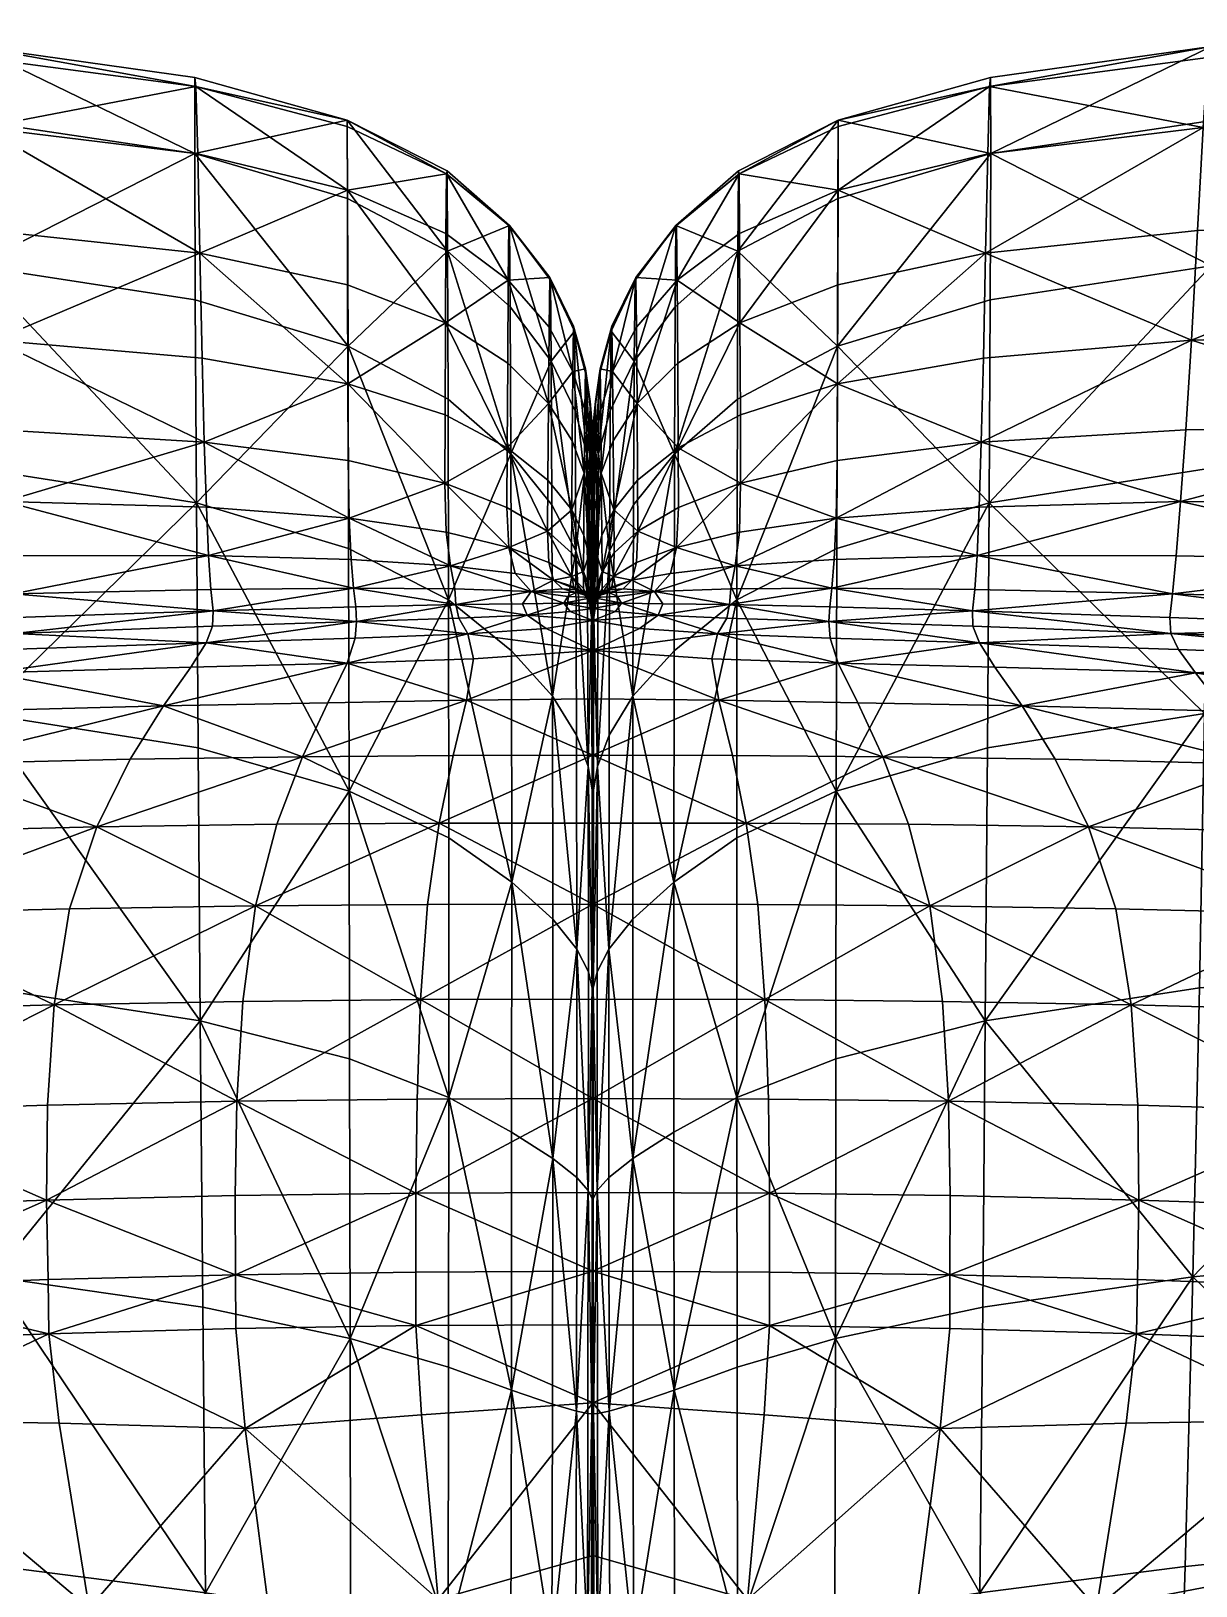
# Model space of a CAD drawing. Header units: millimetres. Extents: x -7995 to 5903, y -544 to 668.
# Drawn here: x -3534.1 to -3359.5, y 418.9 to 652 of the extents above; entities that cross this region are included whole.
import ezdxf

# ---------------------------------------------------------------- set-up
doc = ezdxf.new("R2010")
doc.units = ezdxf.units.MM
doc.layers.get('0').update_dxf_attribs({"true_color": 0x57e1c6})

msp = doc.modelspace()

# ---------------------------------------------------------------- meshes
at = {"color": 121, "true_color": 0xa6e5e5}
mesh = msp.add_polyface(dxfattribs=at)
corners = [(-3542.6, 649.73, 795.96), (-3542.75, 638.6, 841.3), (-3588.54, 641.01, 844.39), (-3542.6, 616.81, 882.12), (-3541.6, 549.7, 942.48), (-3586.31, 552.72, 946.98), (-3587.51, 589.18, 920.65), (-3542.21, 586.47, 916.49), (-3588.28, 619.34, 885.8), (-3542.11, 648.07, 748), (-3509.37, 643.73, 745.63), (-3541.39, 637.55, 701.32), (-3508.79, 618.73, 659.32), (-3540.54, 622.12, 659.78), (-3539.64, 605.7, 627.27), (-3536.8, 567.64, 596.82), (-3576.67, 566.41, 595.57), (-3576.04, 562.65, 598.3), (-3536.39, 564.13, 599.42), (-3537.35, 573.37, 595.36), (-3577.66, 572.62, 594.16), (-3538.02, 581.51, 597.99), (-3578.95, 581.36, 597), (-3582.19, 606.81, 627.1), (-3580.48, 592.73, 607.01), (-3538.79, 592.22, 607.65), (-3509.53, 645.07, 792.52), (-3509.56, 633.69, 836.77), (-3509.47, 611.71, 876.55), (-3509.29, 581.28, 910.02), (-3588.2, 652.02, 798.39), (-3587.21, 650.2, 749.75), (-3585.74, 639.45, 702.38), (-3584.01, 623.68, 660.19), (-3506.81, 565.12, 601.01), (-3536.55, 561.73, 598.72), (-3507.49, 573.38, 597.14), (-3508.12, 590.41, 608.65)]
mesh.append_faces([[corners[k] for k in face] for face in [(0, 1, 2), (2, 1, 3), (4, 5, 6), (6, 7, 4), (3, 7, 6), (6, 8, 3), (0, 9, 10), (10, 9, 11), (12, 13, 14), (11, 13, 12), (15, 16, 17), (17, 18, 15), (15, 19, 20), (20, 16, 15), (21, 22, 20), (20, 19, 21), (14, 23, 24), (24, 25, 14), (21, 25, 24), (24, 22, 21), (0, 26, 27), (27, 1, 0), (3, 1, 27), (27, 28, 3), (4, 7, 29), (29, 7, 3), (0, 30, 31), (31, 9, 0), (11, 9, 31), (31, 32, 11), (14, 13, 33), (33, 23, 14), (11, 32, 33), (33, 13, 11), (15, 18, 34), (34, 18, 35), (36, 19, 15), (21, 19, 36), (14, 25, 37), (37, 25, 21)]], dxfattribs={"vtx2": -1, "color": 121})
mesh = msp.add_polyface(dxfattribs=at)
corners = [(-3358.17, 549.7, 942.48), (-3357.56, 586.47, 916.49), (-3312.26, 589.18, 920.65), (-3313.46, 552.72, 946.98), (-3357.17, 616.81, 882.12), (-3311.24, 641.01, 844.39), (-3357.03, 638.6, 841.3), (-3357.18, 649.73, 795.96), (-3360.14, 605.7, 627.27), (-3359.24, 622.12, 659.78), (-3390.99, 618.73, 659.32), (-3358.38, 637.55, 701.32), (-3390.24, 645.07, 792.52), (-3390.41, 643.73, 745.63), (-3357.66, 648.07, 748), (-3362.97, 567.64, 596.82), (-3363.38, 564.13, 599.42), (-3323.73, 562.65, 598.3), (-3323.11, 566.41, 595.57), (-3360.98, 592.22, 607.65), (-3319.29, 592.73, 607.01), (-3317.59, 606.81, 627.1), (-3361.75, 581.51, 597.99), (-3320.82, 581.36, 597), (-3322.12, 572.62, 594.16), (-3362.42, 573.37, 595.36), (-3390.21, 633.69, 836.77), (-3390.3, 611.71, 876.55), (-3390.48, 581.28, 910.02), (-3312.56, 650.2, 749.75), (-3311.57, 652.02, 798.39), (-3314.03, 639.45, 702.38), (-3315.77, 623.68, 660.19), (-3392.97, 565.12, 601.01), (-3363.22, 561.73, 598.72), (-3392.28, 573.38, 597.14), (-3391.65, 590.41, 608.65)]
mesh.append_faces([[corners[k] for k in face] for face in [(0, 1, 2), (2, 3, 0), (2, 1, 4), (5, 6, 7), (4, 6, 5), (8, 9, 10), (10, 9, 11), (7, 12, 13), (13, 14, 7), (11, 14, 13), (15, 16, 17), (17, 18, 15), (8, 19, 20), (20, 21, 8), (22, 23, 20), (20, 19, 22), (15, 18, 24), (24, 25, 15), (22, 25, 24), (24, 23, 22), (7, 6, 26), (26, 12, 7), (4, 27, 26), (26, 6, 4), (28, 1, 0), (4, 1, 28), (7, 14, 29), (29, 30, 7), (11, 31, 29), (29, 14, 11), (8, 21, 32), (32, 9, 8), (11, 9, 32), (32, 31, 11), (33, 16, 15), (34, 16, 33), (15, 25, 35), (35, 25, 22), (36, 19, 8), (22, 19, 36)]], dxfattribs={"vtx2": -1, "color": 121})
mesh = msp.add_polyface(dxfattribs=at)
corners = [(-3462.7, 589.55, 633.33), (-3462.63, 602.23, 661.51), (-3471.95, 608.3, 659.79), (-3472.01, 594.49, 630.26), (-3462.55, 614.66, 697.92), (-3471.89, 621.68, 697.84), (-3486.67, 628.17, 698.65), (-3486.63, 613.96, 659.19), (-3486.58, 599.12, 628.47), (-3462.35, 622.87, 780.49), (-3471.73, 631.05, 784.37), (-3471.81, 630.6, 740.63), (-3486.68, 638.65, 788.52), (-3486.69, 637.73, 743.04), (-3509.37, 643.73, 745.63), (-3509.53, 645.07, 792.52), (-3542.6, 649.73, 795.96), (-3541.39, 637.55, 701.32), (-3509.11, 633.63, 699.94), (-3539.64, 605.7, 627.27), (-3508.45, 603, 627.6), (-3508.79, 618.73, 659.32), (-3486.64, 626.94, 831.27), (-3509.56, 633.69, 836.77), (-3486.56, 604.79, 869.6), (-3509.47, 611.71, 876.55), (-3471.64, 619.04, 825.26), (-3462.15, 588.65, 853.66), (-3471.56, 596.85, 861.8), (-3542.6, 616.81, 882.12), (-3509.29, 581.28, 910.02), (-3508.12, 590.41, 608.65)]
mesh.append_faces([[corners[k] for k in face] for face in [(0, 1, 2), (2, 3, 0), (4, 5, 2), (2, 1, 4), (6, 7, 2), (2, 5, 6), (8, 3, 2), (2, 7, 8), (9, 10, 11), (12, 13, 11), (11, 10, 12), (6, 5, 11), (11, 13, 6), (11, 5, 4), (14, 15, 16), (17, 18, 14), (6, 13, 14), (14, 18, 6), (12, 15, 14), (14, 13, 12), (19, 20, 21), (8, 7, 21), (21, 20, 8), (6, 18, 21), (21, 7, 6), (21, 18, 17), (12, 22, 23), (23, 15, 12), (24, 25, 23), (23, 22, 24), (26, 10, 9), (27, 28, 26), (24, 22, 26), (26, 28, 24), (12, 10, 26), (26, 22, 12), (29, 25, 30), (30, 25, 24), (31, 20, 19), (8, 20, 31)]], dxfattribs={"vtx2": -1, "color": 121})
mesh = msp.add_polyface(dxfattribs=at)
corners = [(-3437.08, 589.55, 633.33), (-3427.76, 594.49, 630.26), (-3427.82, 608.3, 659.79), (-3437.14, 602.23, 661.51), (-3413.19, 599.12, 628.47), (-3413.14, 613.96, 659.19), (-3413.1, 628.17, 698.65), (-3427.89, 621.68, 697.84), (-3437.23, 614.66, 697.92), (-3390.99, 618.73, 659.32), (-3391.33, 603, 627.6), (-3360.14, 605.7, 627.27), (-3358.38, 637.55, 701.32), (-3390.67, 633.63, 699.94), (-3413.09, 638.65, 788.52), (-3413.08, 637.73, 743.04), (-3390.41, 643.73, 745.63), (-3390.24, 645.07, 792.52), (-3427.96, 630.6, 740.63), (-3428.04, 631.05, 784.37), (-3437.42, 622.87, 780.49), (-3413.21, 604.79, 869.6), (-3413.14, 626.94, 831.27), (-3390.21, 633.69, 836.77), (-3390.3, 611.71, 876.55), (-3390.48, 581.28, 910.02), (-3357.17, 616.81, 882.12), (-3428.13, 619.04, 825.26), (-3428.21, 596.85, 861.8), (-3437.62, 588.65, 853.66), (-3391.65, 590.41, 608.65), (-3427.72, 584.24, 613.05)]
mesh.append_faces([[corners[k] for k in face] for face in [(0, 1, 2), (2, 3, 0), (4, 5, 2), (2, 1, 4), (6, 7, 2), (2, 5, 6), (8, 3, 2), (2, 7, 8), (9, 10, 11), (12, 13, 9), (6, 5, 9), (9, 13, 6), (4, 10, 9), (9, 5, 4), (14, 15, 16), (16, 17, 14), (6, 13, 16), (16, 15, 6), (16, 13, 12), (18, 19, 20), (8, 7, 18), (6, 15, 18), (18, 7, 6), (14, 19, 18), (18, 15, 14), (21, 22, 23), (23, 24, 21), (14, 17, 23), (23, 22, 14), (21, 24, 25), (25, 24, 26), (20, 19, 27), (14, 22, 27), (27, 19, 14), (21, 28, 27), (27, 22, 21), (27, 28, 29), (11, 10, 30), (30, 10, 4), (4, 1, 31)]], dxfattribs={"vtx2": -1, "color": 121})
mesh = msp.add_polyface(dxfattribs=at)
corners = [(-3471.81, 630.6, 740.63), (-3462.45, 622.87, 738.82), (-3462.35, 622.87, 780.49), (-3462.55, 614.66, 697.92), (-3462.25, 610.68, 819.21), (-3471.64, 619.04, 825.26), (-3462.15, 588.65, 853.66), (-3450.21, 595.3, 771.58), (-3450.29, 596.47, 738.65), (-3450, 593.52, 738.91), (-3449.95, 592.24, 770.79), (-3450.37, 590.85, 705.78), (-3449.89, 591.22, 770.52), (-3449.89, 592.53, 739), (-3456.22, 614.7, 777.32), (-3456.11, 602.55, 813.57), (-3452.64, 607.04, 774.81), (-3452.52, 595.07, 808.55), (-3450.76, 588.67, 804.37), (-3450.87, 600.4, 772.91), (-3456.34, 615.09, 738.01), (-3456.44, 607.62, 699.27), (-3452.85, 601.01, 701.39), (-3452.75, 607.76, 737.91), (-3456.53, 596.2, 664.74), (-3462.63, 602.23, 661.51), (-3462.7, 589.55, 633.33), (-3452.95, 590.58, 668.77), (-3451.16, 585.73, 672.86), (-3451.07, 595.27, 703.73), (-3450.97, 601.38, 738.22)]
mesh.append_faces([[corners[k] for k in face] for face in [(0, 1, 2), (3, 1, 0), (2, 4, 5), (5, 4, 6), (7, 8, 9), (9, 10, 7), (9, 8, 11), (12, 10, 9), (9, 13, 12), (2, 14, 15), (15, 4, 2), (16, 17, 15), (15, 14, 16), (6, 4, 15), (18, 19, 7), (16, 19, 18), (18, 17, 16), (2, 1, 20), (20, 14, 2), (3, 21, 20), (20, 1, 3), (22, 23, 20), (20, 21, 22), (16, 14, 20), (20, 23, 16), (24, 25, 26), (22, 21, 24), (24, 27, 22), (3, 25, 24), (24, 21, 3), (22, 27, 28), (28, 29, 22), (7, 19, 30), (30, 8, 7), (16, 23, 30), (30, 19, 16), (22, 29, 30), (30, 23, 22), (11, 8, 30), (30, 29, 11)]], dxfattribs={"vtx2": -1, "color": 121})
mesh = msp.add_polyface(dxfattribs=at)
corners = [(-3437.42, 622.87, 780.49), (-3437.32, 622.87, 738.82), (-3427.96, 630.6, 740.63), (-3437.23, 614.66, 697.92), (-3428.13, 619.04, 825.26), (-3437.53, 610.68, 819.21), (-3437.62, 588.65, 853.66), (-3449.56, 595.3, 771.58), (-3449.82, 592.24, 770.79), (-3449.78, 593.52, 738.91), (-3449.48, 596.47, 738.65), (-3449.89, 591.22, 770.52), (-3449.89, 592.53, 739), (-3449.4, 590.85, 705.78), (-3437.08, 589.55, 633.33), (-3437.14, 602.23, 661.51), (-3443.24, 596.2, 664.74), (-3443.33, 607.62, 699.27), (-3446.92, 601.01, 701.39), (-3446.83, 590.58, 668.77), (-3443.55, 614.7, 777.32), (-3443.44, 615.09, 738.01), (-3447.14, 607.04, 774.81), (-3447.02, 607.76, 737.91), (-3448.8, 601.38, 738.22), (-3448.9, 600.4, 772.91), (-3448.7, 595.27, 703.73), (-3448.62, 585.73, 672.86), (-3443.66, 602.55, 813.57), (-3447.26, 595.07, 808.55), (-3449.01, 588.67, 804.37)]
mesh.append_faces([[corners[k] for k in face] for face in [(0, 1, 2), (2, 1, 3), (4, 5, 0), (6, 5, 4), (7, 8, 9), (9, 10, 7), (11, 12, 9), (9, 8, 11), (13, 10, 9), (14, 15, 16), (3, 17, 16), (16, 15, 3), (18, 19, 16), (16, 17, 18), (0, 20, 21), (21, 1, 0), (22, 23, 21), (21, 20, 22), (18, 17, 21), (21, 23, 18), (3, 1, 21), (21, 17, 3), (7, 10, 24), (24, 25, 7), (13, 26, 24), (24, 10, 13), (18, 23, 24), (24, 26, 18), (22, 25, 24), (24, 23, 22), (18, 26, 27), (27, 19, 18), (0, 5, 28), (28, 20, 0), (28, 5, 6), (22, 20, 28), (28, 29, 22), (7, 25, 30), (22, 29, 30), (30, 25, 22)]], dxfattribs={"vtx2": -1, "color": 121})
mesh = msp.add_polyface(dxfattribs=at)
corners = [(-3486.56, 604.79, 869.6), (-3471.56, 596.85, 861.8), (-3471.5, 566.77, 892.47), (-3486.48, 574.44, 901.82), (-3462.15, 588.65, 853.66), (-3509.29, 581.28, 910.02), (-3486.4, 538.08, 926.23), (-3459.12, 568, 609.09), (-3470.57, 568.41, 604.41), (-3470.39, 566.04, 605.43), (-3485.75, 568.53, 601.14), (-3485.42, 565.72, 603.03), (-3485.28, 563.5, 601.45), (-3469.97, 564.02, 603.36), (-3459.71, 564.47, 605.31), (-3506.81, 565.12, 601.01), (-3507.16, 568.31, 598.64), (-3536.8, 567.64, 596.82), (-3506.89, 562.79, 599.91), (-3507.49, 573.38, 597.14), (-3486.1, 572.81, 599.7), (-3486.39, 579.02, 601.75), (-3507.81, 580.64, 599.49), (-3538.02, 581.51, 597.99), (-3471.21, 571.83, 603.24), (-3462.46, 574.59, 609.75), (-3471.86, 576.91, 605.07), (-3462.7, 589.55, 633.33), (-3472.01, 594.49, 630.26), (-3472.05, 584.24, 613.05), (-3462.75, 580.6, 617.11), (-3486.58, 599.12, 628.47), (-3486.53, 587.63, 610.34), (-3508.12, 590.41, 608.65)]
mesh.append_faces([[corners[k] for k in face] for face in [(0, 1, 2), (2, 3, 0), (2, 1, 4), (0, 3, 5), (5, 3, 6), (7, 8, 9), (10, 11, 9), (9, 8, 10), (12, 13, 9), (9, 11, 12), (9, 13, 14), (15, 16, 17), (12, 11, 15), (15, 18, 12), (10, 16, 15), (15, 11, 10), (17, 16, 19), (10, 20, 19), (19, 16, 10), (21, 22, 19), (19, 20, 21), (19, 22, 23), (24, 8, 7), (25, 26, 24), (21, 20, 24), (24, 26, 21), (10, 8, 24), (24, 20, 10), (27, 28, 29), (29, 30, 27), (31, 32, 29), (29, 28, 31), (21, 26, 29), (29, 32, 21), (25, 30, 29), (29, 26, 25), (23, 22, 33), (21, 32, 33), (33, 22, 21), (33, 32, 31)]], dxfattribs={"vtx2": -1, "color": 121})
mesh = msp.add_polyface(dxfattribs=at)
corners = [(-3413.37, 538.08, 926.23), (-3413.29, 574.44, 901.82), (-3390.48, 581.28, 910.02), (-3413.21, 604.79, 869.6), (-3437.62, 588.65, 853.66), (-3428.21, 596.85, 861.8), (-3428.27, 566.77, 892.47), (-3362.97, 567.64, 596.82), (-3392.61, 568.31, 598.64), (-3392.97, 565.12, 601.01), (-3414.03, 568.53, 601.14), (-3414.35, 565.72, 603.03), (-3414.49, 563.5, 601.45), (-3392.89, 562.79, 599.91), (-3429.38, 566.04, 605.43), (-3429.2, 568.41, 604.41), (-3440.65, 568, 609.09), (-3440.06, 564.47, 605.31), (-3429.8, 564.02, 603.36), (-3392.28, 573.38, 597.14), (-3361.75, 581.51, 597.99), (-3391.97, 580.64, 599.49), (-3413.38, 579.02, 601.75), (-3413.67, 572.81, 599.7), (-3413.19, 599.12, 628.47), (-3413.25, 587.63, 610.34), (-3391.65, 590.41, 608.65), (-3437.08, 589.55, 633.33), (-3437.03, 580.6, 617.11), (-3427.72, 584.24, 613.05), (-3427.76, 594.49, 630.26), (-3437.31, 574.59, 609.75), (-3427.91, 576.91, 605.07), (-3428.56, 571.83, 603.24)]
mesh.append_faces([[corners[k] for k in face] for face in [(0, 1, 2), (2, 1, 3), (4, 5, 6), (3, 1, 6), (6, 5, 3), (7, 8, 9), (10, 11, 9), (9, 8, 10), (12, 13, 9), (9, 11, 12), (14, 15, 16), (17, 18, 14), (12, 11, 14), (14, 18, 12), (10, 15, 14), (14, 11, 10), (19, 8, 7), (20, 21, 19), (22, 23, 19), (19, 21, 22), (10, 8, 19), (19, 23, 10), (24, 25, 26), (22, 21, 26), (26, 25, 22), (26, 21, 20), (27, 28, 29), (29, 30, 27), (31, 32, 29), (29, 28, 31), (22, 25, 29), (29, 32, 22), (29, 25, 24), (16, 15, 33), (10, 23, 33), (33, 15, 10), (22, 32, 33), (33, 23, 22), (33, 32, 31)]], dxfattribs={"vtx2": -1, "color": 121})
mesh = msp.add_polyface(dxfattribs=at)
corners = [(-3450.37, 590.85, 705.78), (-3450.04, 588.2, 707.01), (-3450, 593.52, 738.91), (-3449.89, 587.31, 707.42), (-3449.89, 592.53, 739), (-3450.49, 573.5, 653.55), (-3450.1, 571.75, 656.26), (-3450.07, 579.77, 678.37), (-3450.44, 582.01, 676.3), (-3449.89, 571.16, 657.16), (-3449.89, 579.03, 679.06), (-3450.21, 595.3, 771.58), (-3449.95, 592.24, 770.79), (-3449.9, 580.87, 799.36), (-3450.13, 583.8, 801.24), (-3449.89, 591.22, 770.52), (-3449.89, 579.9, 798.73), (-3450.05, 564.09, 827.22), (-3452.41, 574.12, 838.34), (-3456, 580.98, 845.69), (-3456.11, 602.55, 813.57), (-3452.52, 595.07, 808.55), (-3462.15, 588.65, 853.66), (-3450.76, 588.67, 804.37), (-3450.66, 568.39, 832.03), (-3462.7, 589.55, 633.33), (-3456.61, 584.71, 638.06), (-3456.53, 596.2, 664.74), (-3453.02, 580.25, 643.58), (-3452.95, 590.58, 668.77), (-3451.16, 585.73, 672.86), (-3451.22, 576.42, 649.04), (-3451.07, 595.27, 703.73), (-3462.75, 580.6, 617.11), (-3456.66, 577.06, 622.86), (-3462.46, 574.59, 609.75), (-3456.46, 572.35, 616.14), (-3453.08, 573.8, 629.36), (-3451.28, 571.01, 635.67)]
mesh.append_faces([[corners[k] for k in face] for face in [(0, 1, 2), (3, 4, 2), (2, 1, 3), (5, 6, 7), (7, 8, 5), (9, 10, 7), (7, 6, 9), (3, 1, 7), (7, 10, 3), (0, 8, 7), (7, 1, 0), (11, 12, 13), (13, 14, 11), (15, 16, 13), (13, 12, 15), (17, 14, 13), (18, 19, 20), (20, 21, 18), (20, 19, 22), (11, 14, 23), (23, 14, 17), (18, 21, 23), (23, 24, 18), (25, 26, 27), (28, 29, 27), (27, 26, 28), (5, 8, 30), (30, 31, 5), (0, 32, 30), (30, 8, 0), (28, 31, 30), (30, 29, 28), (25, 33, 34), (34, 26, 25), (35, 36, 34), (34, 33, 35), (28, 26, 34), (34, 37, 28), (28, 37, 38), (38, 31, 28)]], dxfattribs={"vtx2": -1, "color": 121})
mesh = msp.add_polyface(dxfattribs=at)
corners = [(-3449.89, 587.31, 707.42), (-3449.74, 588.2, 707.01), (-3449.78, 593.52, 738.91), (-3449.89, 592.53, 739), (-3449.4, 590.85, 705.78), (-3449.28, 573.5, 653.55), (-3449.34, 582.01, 676.3), (-3449.7, 579.77, 678.37), (-3449.67, 571.75, 656.26), (-3449.89, 579.03, 679.06), (-3449.89, 571.16, 657.16), (-3449.56, 595.3, 771.58), (-3449.65, 583.8, 801.24), (-3449.87, 580.87, 799.36), (-3449.82, 592.24, 770.79), (-3449.73, 564.09, 827.22), (-3449.89, 591.22, 770.52), (-3449.89, 579.9, 798.73), (-3437.08, 589.55, 633.33), (-3443.17, 584.71, 638.06), (-3443.11, 577.06, 622.86), (-3437.03, 580.6, 617.11), (-3446.75, 580.25, 643.58), (-3446.69, 573.8, 629.36), (-3437.31, 574.59, 609.75), (-3443.31, 572.35, 616.14), (-3448.55, 576.42, 649.04), (-3448.5, 571.01, 635.67), (-3443.24, 596.2, 664.74), (-3446.83, 590.58, 668.77), (-3448.62, 585.73, 672.86), (-3448.7, 595.27, 703.73), (-3437.62, 588.65, 853.66), (-3443.77, 580.98, 845.69), (-3443.66, 602.55, 813.57), (-3447.37, 574.12, 838.34), (-3447.26, 595.07, 808.55), (-3449.01, 588.67, 804.37), (-3449.11, 568.39, 832.03)]
mesh.append_faces([[corners[k] for k in face] for face in [(0, 1, 2), (2, 3, 0), (2, 1, 4), (5, 6, 7), (7, 8, 5), (4, 1, 7), (7, 6, 4), (0, 9, 7), (7, 1, 0), (10, 8, 7), (7, 9, 10), (11, 12, 13), (13, 14, 11), (13, 12, 15), (16, 14, 13), (13, 17, 16), (18, 19, 20), (20, 21, 18), (22, 23, 20), (20, 19, 22), (24, 21, 20), (20, 25, 24), (22, 26, 27), (27, 23, 22), (28, 19, 18), (22, 19, 28), (28, 29, 22), (5, 26, 30), (30, 6, 5), (22, 29, 30), (30, 26, 22), (4, 6, 30), (30, 31, 4), (32, 33, 34), (35, 36, 34), (34, 33, 35), (37, 12, 11), (35, 38, 37), (37, 36, 35), (15, 12, 37)]], dxfattribs={"vtx2": -1, "color": 121})
mesh = msp.add_polyface(dxfattribs=at)
corners = [(-3462.15, 588.65, 853.66), (-3462.07, 559.12, 882.55), (-3471.5, 566.77, 892.47), (-3470.39, 566.04, 605.43), (-3460.42, 566.18, 607.62), (-3459.12, 568, 609.09), (-3459.71, 564.47, 605.31), (-3461.53, 570.71, 608.16), (-3471.21, 571.83, 603.24), (-3462.46, 574.59, 609.75), (-3456.87, 562.46, 598.96), (-3449.89, 563.67, 603.24), (-3453.27, 565.01, 606.95), (-3454.21, 566.25, 608.96), (-3453.61, 567.24, 611.67), (-3449.89, 565.45, 608.01), (-3449.89, 566.27, 609.43), (-3449.89, 567.12, 612.34), (-3456, 580.98, 845.69), (-3455.92, 552.31, 872.64), (-3452.41, 574.12, 838.34), (-3453.01, 570.28, 623.15), (-3453.08, 573.8, 629.36), (-3456.66, 577.06, 622.86), (-3456.46, 572.35, 616.14), (-3454.44, 568.43, 616.24), (-3455.77, 569.7, 614.87), (-3452.13, 568.28, 623.24), (-3452.73, 568.73, 621.99), (-3451.24, 567.7, 628.15), (-3451.29, 568.45, 629.72), (-3451.02, 567.82, 628.97), (-3451.28, 571.01, 635.67), (-3452.36, 567.84, 617.44), (-3451.11, 568.05, 624.27)]
mesh.append_faces([[corners[k] for k in face] for face in [(0, 1, 2), (3, 4, 5), (6, 4, 3), (5, 7, 8), (8, 7, 9), (6, 10, 11), (11, 12, 6), (5, 4, 13), (13, 14, 5), (6, 12, 13), (13, 4, 6), (15, 16, 13), (13, 12, 15), (17, 14, 13), (13, 16, 17), (0, 18, 19), (19, 1, 0), (19, 18, 20), (21, 22, 23), (23, 24, 21), (5, 25, 26), (26, 7, 5), (27, 28, 26), (26, 25, 27), (21, 24, 26), (26, 28, 21), (9, 7, 26), (26, 24, 9), (21, 28, 29), (29, 30, 21), (27, 31, 29), (29, 28, 27), (21, 30, 32), (32, 22, 21), (5, 14, 33), (33, 25, 5), (33, 14, 17), (27, 25, 33), (33, 34, 27)]], dxfattribs={"vtx2": -1, "color": 121})
mesh = msp.add_polyface(dxfattribs=at)
corners = [(-3449.89, 565.45, 608.01), (-3453.27, 565.01, 606.95), (-3449.89, 563.67, 603.24), (-3450.49, 573.5, 653.55), (-3450.53, 568.88, 640.85), (-3450.12, 567.61, 643.95), (-3450.1, 571.75, 656.26), (-3450.57, 567.04, 635.04), (-3450.15, 566.22, 638.29), (-3449.89, 565.96, 639.39), (-3449.89, 567.18, 644.99), (-3449.89, 571.16, 657.16), (-3450.65, 567.34, 632.32), (-3450.32, 567.34, 634.38), (-3450.2, 566.46, 636.09), (-3450.62, 566.86, 632.98), (-3449.89, 567.37, 635.39), (-3449.89, 566.37, 637.21), (-3449.9, 580.87, 799.36), (-3449.89, 579.9, 798.73), (-3449.89, 560.64, 823.37), (-3449.86, 561.5, 824.33), (-3450.05, 564.09, 827.22), (-3449.87, 580.87, 799.36), (-3449.91, 561.5, 824.33), (-3450.66, 568.39, 832.03), (-3450.76, 588.67, 804.37), (-3451.24, 567.7, 628.15), (-3451.02, 567.82, 628.97), (-3451.29, 568.45, 629.72), (-3451.22, 576.42, 649.04), (-3451.28, 571.01, 635.67), (-3449.89, 567.12, 612.34), (-3449.89, 567.72, 617.99), (-3452.36, 567.84, 617.44), (-3449.89, 567.99, 624.72), (-3451.11, 568.05, 624.27), (-3450.52, 567.88, 630.18), (-3452.13, 568.28, 623.24), (-3449.89, 567.89, 630.88)]
mesh.append_faces([[corners[k] for k in face] for face in [(0, 1, 2), (3, 4, 5), (5, 6, 3), (7, 8, 5), (5, 4, 7), (9, 10, 5), (5, 8, 9), (11, 6, 5), (5, 10, 11), (12, 13, 14), (14, 15, 12), (16, 17, 14), (14, 13, 16), (9, 8, 14), (14, 17, 9), (7, 15, 14), (14, 8, 7), (18, 19, 20), (18, 21, 22), (23, 24, 20), (22, 25, 26), (12, 15, 27), (27, 28, 12), (7, 29, 27), (27, 15, 7), (3, 30, 31), (31, 4, 3), (7, 4, 31), (31, 29, 7), (32, 33, 34), (35, 36, 34), (34, 33, 35), (12, 28, 37), (37, 13, 12), (38, 36, 37), (37, 28, 38), (35, 39, 37), (37, 36, 35), (16, 13, 37), (37, 39, 16)]], dxfattribs={"vtx2": -1, "color": 121})
mesh = msp.add_polyface(dxfattribs=at)
corners = [(-3449.89, 563.67, 603.24), (-3446.5, 565.01, 606.95), (-3449.89, 565.45, 608.01), (-3449.28, 573.5, 653.55), (-3449.67, 571.75, 656.26), (-3449.65, 567.61, 643.95), (-3449.24, 568.88, 640.85), (-3449.89, 571.16, 657.16), (-3449.89, 567.18, 644.99), (-3449.89, 565.96, 639.39), (-3449.62, 566.22, 638.29), (-3449.2, 567.04, 635.04), (-3449.12, 567.34, 632.32), (-3449.15, 566.86, 632.98), (-3449.57, 566.46, 636.09), (-3449.46, 567.34, 634.38), (-3449.89, 566.37, 637.21), (-3449.89, 567.37, 635.39), (-3449.89, 560.64, 823.37), (-3449.86, 561.5, 824.33), (-3449.9, 580.87, 799.36), (-3449.73, 564.09, 827.22), (-3449.91, 561.5, 824.33), (-3449.87, 580.87, 799.36), (-3449.89, 579.9, 798.73), (-3448.5, 571.01, 635.67), (-3448.55, 576.42, 649.04), (-3448.49, 568.45, 629.72), (-3448.75, 567.82, 628.97), (-3448.53, 567.7, 628.15), (-3449.01, 588.67, 804.37), (-3449.11, 568.39, 832.03), (-3449.89, 567.99, 624.72), (-3449.89, 567.72, 617.99), (-3447.42, 567.84, 617.44), (-3448.66, 568.05, 624.27), (-3449.89, 567.12, 612.34), (-3449.25, 567.88, 630.18), (-3449.89, 567.89, 630.88), (-3447.65, 568.28, 623.24)]
mesh.append_faces([[corners[k] for k in face] for face in [(0, 1, 2), (3, 4, 5), (5, 6, 3), (7, 8, 5), (5, 4, 7), (9, 10, 5), (5, 8, 9), (11, 6, 5), (5, 10, 11), (12, 13, 14), (14, 15, 12), (11, 10, 14), (14, 13, 11), (9, 16, 14), (14, 10, 9), (17, 15, 14), (14, 16, 17), (18, 19, 20), (21, 22, 23), (18, 24, 23), (3, 6, 25), (25, 26, 3), (11, 27, 25), (25, 6, 11), (12, 28, 29), (29, 13, 12), (11, 13, 29), (29, 27, 11), (30, 31, 21), (32, 33, 34), (34, 35, 32), (34, 33, 36), (12, 15, 37), (37, 28, 12), (17, 38, 37), (37, 15, 17), (32, 35, 37), (37, 38, 32), (39, 28, 37)]], dxfattribs={"vtx2": -1, "color": 121})
mesh = msp.add_polyface(dxfattribs=at)
corners = [(-3428.27, 566.77, 892.47), (-3437.7, 559.12, 882.55), (-3437.62, 588.65, 853.66), (-3440.65, 568, 609.09), (-3439.36, 566.18, 607.62), (-3429.38, 566.04, 605.43), (-3440.06, 564.47, 605.31), (-3428.56, 571.83, 603.24), (-3438.24, 570.71, 608.16), (-3437.31, 574.59, 609.75), (-3446.5, 565.01, 606.95), (-3449.89, 563.67, 603.24), (-3442.9, 562.46, 598.96), (-3446.17, 567.24, 611.67), (-3445.56, 566.25, 608.96), (-3449.89, 567.12, 612.34), (-3449.89, 566.27, 609.43), (-3449.89, 565.45, 608.01), (-3444.01, 569.7, 614.87), (-3445.33, 568.43, 616.24), (-3443.31, 572.35, 616.14), (-3446.76, 570.28, 623.15), (-3447.04, 568.73, 621.99), (-3447.65, 568.28, 623.24), (-3443.11, 577.06, 622.86), (-3446.69, 573.8, 629.36), (-3448.5, 571.01, 635.67), (-3448.49, 568.45, 629.72), (-3448.53, 567.7, 628.15), (-3448.75, 567.82, 628.97), (-3447.37, 574.12, 838.34), (-3443.77, 580.98, 845.69), (-3443.86, 552.31, 872.64), (-3447.42, 567.84, 617.44), (-3448.66, 568.05, 624.27), (-3449.25, 567.88, 630.18)]
mesh.append_faces([[corners[k] for k in face] for face in [(0, 1, 2), (3, 4, 5), (5, 4, 6), (7, 8, 3), (9, 8, 7), (6, 10, 11), (11, 12, 6), (3, 13, 14), (14, 4, 3), (15, 16, 14), (14, 13, 15), (17, 10, 14), (14, 16, 17), (6, 4, 14), (14, 10, 6), (3, 8, 18), (18, 19, 3), (9, 20, 18), (18, 8, 9), (21, 22, 18), (18, 20, 21), (23, 19, 18), (18, 22, 23), (21, 20, 24), (24, 25, 21), (21, 25, 26), (26, 27, 21), (23, 22, 28), (28, 29, 23), (21, 27, 28), (28, 22, 21), (30, 31, 32), (2, 1, 32), (32, 31, 2), (3, 19, 33), (33, 13, 3), (23, 34, 33), (33, 19, 23), (15, 13, 33), (35, 34, 23)]], dxfattribs={"vtx2": -1, "color": 121})
mesh = msp.add_polyface(dxfattribs=at)
corners = [(-3541.6, 549.7, 942.48), (-3540.82, 508.6, 958.17), (-3584.75, 512.11, 962.82), (-3586.31, 552.72, 946.98), (-3559.28, 519.67, 346.71), (-3561.4, 505.19, 269.53), (-3530.62, 506.04, 269.88), (-3528.31, 520.45, 347.08), (-3562.07, 490.05, 193.16), (-3500.44, 520.89, 347.29), (-3555.15, 531.98, 418.01), (-3591.36, 530.78, 417.47), (-3594.4, 518.47, 346.14), (-3549.96, 542.13, 480.71), (-3587.24, 540.87, 480.23), (-3540.27, 555.82, 569.53), (-3579.21, 554.39, 569.05), (-3582.91, 548.74, 531.68), (-3544.68, 550.08, 532.11), (-3537.71, 559.33, 590.24), (-3577.03, 557.81, 589.59), (-3536.55, 561.73, 598.72), (-3576.07, 560.18, 597.82), (-3536.39, 564.13, 599.42), (-3576.04, 562.65, 598.3), (-3509.29, 581.28, 910.02), (-3509.04, 544.55, 935.35), (-3508.73, 503.64, 950.71), (-3595.5, 503.94, 269.02), (-3524.21, 532.72, 418.33), (-3519.22, 542.86, 480.97), (-3514.24, 550.85, 532.39), (-3510.15, 556.67, 569.94), (-3507.85, 560.31, 591.01), (-3506.89, 562.79, 599.91), (-3506.81, 565.12, 601.01)]
mesh.append_faces([[corners[k] for k in face] for face in [(0, 1, 2), (2, 3, 0), (4, 5, 6), (6, 7, 4), (6, 5, 8), (9, 7, 6), (4, 10, 11), (11, 12, 4), (13, 14, 11), (11, 10, 13), (15, 16, 17), (17, 18, 15), (13, 18, 17), (17, 14, 13), (15, 19, 20), (20, 16, 15), (21, 22, 20), (20, 19, 21), (21, 23, 24), (24, 22, 21), (25, 26, 0), (0, 26, 27), (27, 1, 0), (4, 12, 28), (28, 5, 4), (8, 5, 28), (4, 7, 29), (29, 10, 4), (29, 7, 9), (13, 10, 29), (29, 30, 13), (15, 18, 31), (31, 32, 15), (13, 30, 31), (31, 18, 13), (15, 32, 33), (33, 19, 15), (21, 19, 33), (33, 34, 21), (21, 34, 35)]], dxfattribs={"vtx2": -1, "color": 121})
mesh = msp.add_polyface(dxfattribs=at)
corners = [(-3462.04, 524.43, 904.6), (-3471.47, 531.1, 915.76), (-3471.5, 566.77, 892.47), (-3462.07, 559.12, 882.55), (-3486.4, 538.08, 926.23), (-3486.48, 574.44, 901.82), (-3509.04, 544.55, 935.35), (-3509.29, 581.28, 910.02), (-3449.89, 559.17, 582.8), (-3467.74, 557.89, 574.72), (-3468.79, 551.73, 535.39), (-3449.89, 551.92, 536.79), (-3486.69, 557.26, 571.34), (-3489.61, 551.31, 533.24), (-3493.4, 543.24, 481.26), (-3470.83, 543.43, 481.81), (-3449.89, 543.47, 482.14), (-3514.24, 550.85, 532.39), (-3519.22, 542.86, 480.97), (-3510.15, 556.67, 569.94), (-3485.48, 561, 592.48), (-3507.85, 560.31, 591.01), (-3485.28, 563.5, 601.45), (-3506.89, 562.79, 599.91), (-3456.87, 562.46, 598.96), (-3468.61, 561.64, 595.25), (-3459.71, 564.47, 605.31), (-3469.97, 564.02, 603.36), (-3449.89, 563.67, 603.24), (-3449.89, 560.64, 823.37), (-3449.91, 561.5, 824.33), (-3449.95, 536.21, 845.41), (-3449.89, 535.52, 844.17), (-3450.05, 564.09, 827.22), (-3449.86, 561.5, 824.33), (-3449.83, 536.21, 845.41), (-3449.99, 538.29, 849.12), (-3455.92, 552.31, 872.64), (-3452.41, 574.12, 838.34), (-3452.32, 546.48, 863.36), (-3450.66, 568.39, 832.03), (-3450.58, 541.76, 855.31)]
mesh.append_faces([[corners[k] for k in face] for face in [(0, 1, 2), (2, 3, 0), (4, 5, 2), (2, 1, 4), (4, 6, 7), (8, 9, 10), (10, 11, 8), (12, 13, 10), (10, 9, 12), (14, 15, 10), (10, 13, 14), (16, 11, 10), (10, 15, 16), (14, 13, 17), (17, 18, 14), (12, 19, 17), (17, 13, 12), (12, 20, 21), (21, 19, 12), (22, 23, 21), (21, 20, 22), (8, 24, 25), (25, 9, 8), (26, 27, 25), (25, 24, 26), (22, 20, 25), (25, 27, 22), (12, 9, 25), (25, 20, 12), (28, 24, 8), (29, 30, 31), (31, 32, 29), (33, 34, 35), (35, 36, 33), (0, 3, 37), (38, 39, 37), (38, 40, 41), (41, 39, 38), (33, 36, 41), (41, 40, 33)]], dxfattribs={"vtx2": -1, "color": 121})
mesh = msp.add_polyface(dxfattribs=at)
corners = [(-3390.48, 581.28, 910.02), (-3390.73, 544.55, 935.35), (-3413.37, 538.08, 926.23), (-3437.74, 524.43, 904.6), (-3437.7, 559.12, 882.55), (-3428.27, 566.77, 892.47), (-3428.3, 531.1, 915.76), (-3413.29, 574.44, 901.82), (-3413.08, 557.26, 571.34), (-3410.17, 551.31, 533.24), (-3385.53, 550.85, 532.39), (-3389.62, 556.67, 569.94), (-3406.38, 543.24, 481.26), (-3380.55, 542.86, 480.97), (-3449.89, 559.17, 582.8), (-3449.89, 551.92, 536.79), (-3430.98, 551.73, 535.39), (-3432.04, 557.89, 574.72), (-3449.89, 543.47, 482.14), (-3428.95, 543.43, 481.81), (-3414.49, 563.5, 601.45), (-3414.3, 561, 592.48), (-3391.92, 560.31, 591.01), (-3392.89, 562.79, 599.91), (-3431.16, 561.64, 595.25), (-3442.9, 562.46, 598.96), (-3429.8, 564.02, 603.36), (-3440.06, 564.47, 605.31), (-3449.89, 563.67, 603.24), (-3449.73, 564.09, 827.22), (-3449.79, 538.29, 849.12), (-3449.95, 536.21, 845.41), (-3449.91, 561.5, 824.33), (-3449.89, 560.64, 823.37), (-3449.89, 535.52, 844.17), (-3449.83, 536.21, 845.41), (-3449.86, 561.5, 824.33), (-3443.86, 552.31, 872.64), (-3447.45, 546.48, 863.36), (-3447.37, 574.12, 838.34), (-3449.11, 568.39, 832.03), (-3449.19, 541.76, 855.31)]
mesh.append_faces([[corners[k] for k in face] for face in [(0, 1, 2), (3, 4, 5), (5, 6, 3), (2, 6, 5), (5, 7, 2), (8, 9, 10), (10, 11, 8), (12, 13, 10), (10, 9, 12), (14, 15, 16), (16, 17, 14), (18, 19, 16), (16, 15, 18), (12, 9, 16), (16, 19, 12), (8, 17, 16), (16, 9, 8), (20, 21, 22), (22, 23, 20), (8, 11, 22), (22, 21, 8), (14, 17, 24), (24, 25, 14), (8, 21, 24), (24, 17, 8), (20, 26, 24), (24, 21, 20), (27, 25, 24), (24, 26, 27), (14, 25, 28), (29, 30, 31), (31, 32, 29), (33, 34, 35), (35, 36, 33), (37, 4, 3), (37, 38, 39), (29, 40, 41), (41, 30, 29), (39, 38, 41), (41, 40, 39)]], dxfattribs={"vtx2": -1, "color": 121})
mesh = msp.add_polyface(dxfattribs=at)
corners = [(-3358.17, 549.7, 942.48), (-3313.46, 552.72, 946.98), (-3315.03, 512.11, 962.83), (-3358.95, 508.6, 958.17), (-3340.49, 519.67, 346.71), (-3371.46, 520.45, 347.08), (-3369.15, 506.04, 269.88), (-3338.37, 505.19, 269.53), (-3399.33, 520.89, 347.29), (-3337.7, 490.05, 193.16), (-3305.37, 518.47, 346.14), (-3308.41, 530.78, 417.47), (-3344.62, 531.98, 418.01), (-3349.82, 542.13, 480.71), (-3312.53, 540.87, 480.23), (-3359.5, 555.82, 569.53), (-3355.1, 550.08, 532.11), (-3316.87, 548.74, 531.68), (-3320.56, 554.39, 569.05), (-3363.22, 561.73, 598.72), (-3323.71, 560.18, 597.82), (-3323.73, 562.65, 598.3), (-3363.38, 564.13, 599.42), (-3322.74, 557.81, 589.59), (-3362.07, 559.33, 590.24), (-3390.73, 544.55, 935.35), (-3390.48, 581.28, 910.02), (-3391.04, 503.64, 950.71), (-3304.27, 503.94, 269.02), (-3375.56, 532.72, 418.33), (-3380.55, 542.86, 480.97), (-3389.62, 556.67, 569.94), (-3385.53, 550.85, 532.39), (-3391.92, 560.31, 591.01), (-3392.89, 562.79, 599.91), (-3392.97, 565.12, 601.01)]
mesh.append_faces([[corners[k] for k in face] for face in [(0, 1, 2), (2, 3, 0), (4, 5, 6), (6, 7, 4), (6, 5, 8), (9, 7, 6), (4, 10, 11), (11, 12, 4), (13, 12, 11), (11, 14, 13), (15, 16, 17), (17, 18, 15), (13, 14, 17), (17, 16, 13), (19, 20, 21), (21, 22, 19), (15, 18, 23), (23, 24, 15), (19, 24, 23), (23, 20, 19), (0, 25, 26), (0, 3, 27), (27, 25, 0), (4, 7, 28), (28, 10, 4), (28, 7, 9), (4, 12, 29), (29, 5, 4), (13, 30, 29), (29, 12, 13), (8, 5, 29), (15, 31, 32), (32, 16, 15), (13, 16, 32), (32, 30, 13), (15, 24, 33), (33, 31, 15), (19, 34, 33), (33, 24, 19), (35, 34, 19)]], dxfattribs={"vtx2": -1, "color": 121})
mesh = msp.add_polyface(dxfattribs=at)
corners = [(-3449.89, 521.13, 347.4), (-3474.65, 521.09, 347.39), (-3475.69, 506.82, 270.18), (-3449.89, 506.88, 270.2), (-3500.44, 520.89, 347.29), (-3502.33, 506.56, 270.08), (-3503.23, 491.59, 193.59), (-3449.89, 491.98, 193.7), (-3530.62, 506.04, 269.88), (-3486.4, 538.08, 926.23), (-3486.33, 497.93, 941.14), (-3508.73, 503.64, 950.71), (-3509.04, 544.55, 935.35), (-3462.04, 524.43, 904.6), (-3462.05, 486.94, 918.49), (-3471.48, 492.13, 930.16), (-3471.47, 531.1, 915.76), (-3497.24, 533.11, 418.48), (-3524.21, 532.72, 418.33), (-3493.4, 543.24, 481.26), (-3519.22, 542.86, 480.97), (-3449.89, 533.27, 418.53), (-3472.9, 533.26, 418.53), (-3449.89, 543.47, 482.14), (-3470.83, 543.43, 481.81), (-3449.82, 508.54, 866.55), (-3449.96, 507.09, 862.3), (-3449.95, 536.21, 845.41), (-3449.89, 506.6, 860.89), (-3449.89, 535.52, 844.17), (-3449.95, 508.54, 866.55), (-3449.99, 538.29, 849.12), (-3449.83, 536.21, 845.41), (-3455.87, 518.88, 893.37), (-3455.88, 483.02, 906.81), (-3452.28, 514.4, 882.8), (-3450.55, 478.23, 886.39), (-3450.54, 510.97, 873.62), (-3455.92, 552.31, 872.64), (-3452.32, 546.48, 863.36), (-3450.58, 541.76, 855.31)]
mesh.append_faces([[corners[k] for k in face] for face in [(0, 1, 2), (2, 3, 0), (4, 5, 2), (2, 1, 4), (2, 5, 6), (7, 3, 2), (6, 5, 8), (8, 5, 4), (9, 10, 11), (11, 12, 9), (13, 14, 15), (15, 16, 13), (9, 16, 15), (15, 10, 9), (4, 17, 18), (19, 20, 18), (18, 17, 19), (0, 21, 22), (22, 1, 0), (23, 24, 22), (22, 21, 23), (19, 17, 22), (22, 24, 19), (4, 1, 22), (22, 17, 4), (25, 26, 27), (28, 29, 27), (27, 26, 28), (30, 31, 32), (13, 33, 34), (34, 33, 35), (36, 37, 30), (35, 37, 36), (38, 33, 13), (35, 33, 38), (38, 39, 35), (30, 37, 40), (40, 31, 30), (35, 39, 40), (40, 37, 35)]], dxfattribs={"vtx2": -1, "color": 121})
mesh = msp.add_polyface(dxfattribs=at)
corners = [(-3399.33, 520.89, 347.29), (-3397.44, 506.56, 270.08), (-3369.15, 506.04, 269.88), (-3396.54, 491.59, 193.59), (-3449.89, 521.13, 347.4), (-3449.89, 506.88, 270.2), (-3424.08, 506.82, 270.18), (-3425.13, 521.09, 347.39), (-3449.89, 491.98, 193.7), (-3413.37, 538.08, 926.23), (-3390.73, 544.55, 935.35), (-3391.04, 503.64, 950.71), (-3413.45, 497.93, 941.14), (-3437.74, 524.43, 904.6), (-3428.3, 531.1, 915.76), (-3428.29, 492.13, 930.16), (-3437.73, 486.94, 918.49), (-3406.38, 543.24, 481.26), (-3402.53, 533.11, 418.48), (-3375.56, 532.72, 418.33), (-3380.55, 542.86, 480.97), (-3426.87, 533.26, 418.53), (-3449.89, 533.27, 418.53), (-3428.95, 543.43, 481.81), (-3449.89, 543.47, 482.14), (-3449.95, 536.21, 845.41), (-3449.79, 538.29, 849.12), (-3449.82, 508.54, 866.55), (-3449.83, 536.21, 845.41), (-3449.81, 507.09, 862.3), (-3449.95, 508.54, 866.55), (-3449.89, 506.6, 860.89), (-3449.89, 535.52, 844.17), (-3443.9, 518.88, 893.37), (-3443.86, 552.31, 872.64), (-3447.5, 514.4, 882.8), (-3447.45, 546.48, 863.36), (-3449.19, 541.76, 855.31), (-3449.23, 510.97, 873.62), (-3443.89, 483.02, 906.81), (-3449.22, 478.23, 886.39)]
mesh.append_faces([[corners[k] for k in face] for face in [(0, 1, 2), (2, 1, 3), (4, 5, 6), (6, 7, 4), (6, 5, 8), (3, 1, 6), (0, 7, 6), (6, 1, 0), (9, 10, 11), (11, 12, 9), (13, 14, 15), (15, 16, 13), (9, 12, 15), (15, 14, 9), (17, 18, 19), (19, 20, 17), (19, 18, 0), (4, 7, 21), (21, 22, 4), (0, 18, 21), (21, 7, 0), (17, 23, 21), (21, 18, 17), (24, 22, 21), (21, 23, 24), (25, 26, 27), (28, 29, 30), (31, 29, 28), (28, 32, 31), (13, 33, 34), (35, 36, 34), (34, 33, 35), (27, 26, 37), (37, 38, 27), (35, 38, 37), (37, 36, 35), (39, 33, 13), (35, 33, 39), (27, 38, 40), (40, 38, 35)]], dxfattribs={"vtx2": -1, "color": 121})
mesh = msp.add_polyface(dxfattribs=at)
corners = [(-3449.89, 466.11, 69.75), (-3449.89, 477.9, 124.63), (-3476.39, 477.8, 124.61), (-3476.39, 465.99, 69.75), (-3449.89, 491.98, 193.7), (-3476.22, 491.9, 193.67), (-3503.23, 491.59, 193.59), (-3503.49, 477.44, 124.56), (-3503.43, 465.59, 69.72), (-3475.69, 506.82, 270.18), (-3486.26, 456.02, 946.38), (-3508.36, 460.71, 956.04), (-3508.73, 503.64, 950.71), (-3486.33, 497.93, 941.14), (-3462.09, 448.27, 923.77), (-3471.52, 451.71, 935.38), (-3471.48, 492.13, 930.16), (-3462.05, 486.94, 918.49), (-3476.39, 457.95, 35.83), (-3449.89, 458.08, 35.83), (-3503.4, 457.51, 35.81), (-3531.41, 456.73, 35.79), (-3449.81, 476.22, 874.72), (-3449.96, 476.98, 879.09), (-3449.95, 508.54, 866.55), (-3450, 444.74, 885.48), (-3449.96, 476.22, 874.72), (-3449.96, 507.09, 862.3), (-3449.82, 508.54, 866.55), (-3449.77, 444.74, 885.48), (-3449.94, 444.73, 881.27), (-3449.89, 444.73, 879.87), (-3449.89, 475.97, 873.26), (-3449.89, 506.6, 860.89), (-3455.88, 483.02, 906.81), (-3462.04, 524.43, 904.6), (-3452.28, 514.4, 882.8), (-3452.29, 480.18, 895.87), (-3452.34, 445.14, 901.67), (-3455.94, 446.2, 912.31), (-3450.55, 478.23, 886.39), (-3450.6, 444.77, 892.51)]
mesh.append_faces([[corners[k] for k in face] for face in [(0, 1, 2), (2, 3, 0), (4, 5, 2), (2, 1, 4), (6, 7, 2), (2, 5, 6), (8, 3, 2), (2, 7, 8), (6, 5, 9), (9, 5, 4), (10, 11, 12), (12, 13, 10), (14, 15, 16), (16, 17, 14), (10, 13, 16), (16, 15, 10), (0, 3, 18), (18, 19, 0), (8, 20, 18), (18, 3, 8), (21, 20, 8), (22, 23, 24), (25, 23, 22), (26, 27, 28), (29, 30, 26), (31, 32, 26), (33, 27, 26), (26, 32, 33), (34, 17, 35), (36, 37, 34), (38, 39, 34), (34, 37, 38), (14, 17, 34), (34, 39, 14), (24, 23, 40), (25, 41, 40), (40, 23, 25), (38, 37, 40), (40, 41, 38), (40, 37, 36)]], dxfattribs={"vtx2": -1, "color": 121})
mesh = msp.add_polyface(dxfattribs=at)
corners = [(-3449.89, 466.11, 69.75), (-3423.38, 465.99, 69.75), (-3423.38, 477.8, 124.61), (-3449.89, 477.9, 124.63), (-3396.34, 465.59, 69.72), (-3396.28, 477.44, 124.56), (-3396.54, 491.59, 193.59), (-3423.56, 491.9, 193.67), (-3449.89, 491.98, 193.7), (-3424.08, 506.82, 270.18), (-3413.51, 456.02, 946.38), (-3413.45, 497.93, 941.14), (-3391.04, 503.64, 950.71), (-3391.41, 460.71, 956.04), (-3428.25, 451.71, 935.38), (-3428.29, 492.13, 930.16), (-3437.68, 448.27, 923.77), (-3437.73, 486.94, 918.49), (-3449.89, 458.08, 35.83), (-3423.38, 457.95, 35.83), (-3396.37, 457.51, 35.81), (-3368.36, 456.73, 35.79), (-3449.95, 508.54, 866.55), (-3449.81, 507.09, 862.3), (-3449.81, 476.22, 874.72), (-3449.89, 506.6, 860.89), (-3449.89, 475.97, 873.26), (-3449.89, 444.73, 879.87), (-3449.84, 444.73, 881.27), (-3450, 444.74, 885.48), (-3449.82, 508.54, 866.55), (-3449.81, 476.98, 879.09), (-3449.96, 476.22, 874.72), (-3449.77, 444.74, 885.48), (-3437.74, 524.43, 904.6), (-3443.89, 483.02, 906.81), (-3443.84, 446.2, 912.31), (-3447.43, 445.14, 901.67), (-3447.48, 480.18, 895.87), (-3447.5, 514.4, 882.8), (-3449.22, 478.23, 886.39), (-3449.17, 444.77, 892.51)]
mesh.append_faces([[corners[k] for k in face] for face in [(0, 1, 2), (2, 3, 0), (4, 5, 2), (2, 1, 4), (6, 7, 2), (2, 5, 6), (8, 3, 2), (2, 7, 8), (8, 7, 9), (9, 7, 6), (10, 11, 12), (12, 13, 10), (10, 14, 15), (15, 11, 10), (16, 17, 15), (15, 14, 16), (0, 18, 19), (19, 1, 0), (4, 1, 19), (19, 20, 4), (4, 20, 21), (22, 23, 24), (25, 26, 24), (24, 23, 25), (24, 26, 27), (24, 28, 29), (30, 31, 32), (32, 31, 33), (34, 17, 35), (16, 36, 35), (35, 17, 16), (37, 38, 35), (35, 36, 37), (35, 38, 39), (40, 31, 30), (39, 38, 40), (37, 41, 40), (40, 38, 37), (33, 31, 40), (40, 41, 33)]], dxfattribs={"vtx2": -1, "color": 121})
mesh = msp.add_polyface(dxfattribs=at)
corners = [(-3539.86, 465.28, 963.6), (-3582.82, 469.26, 968.31), (-3584.75, 512.11, 962.82), (-3540.82, 508.6, 958.17), (-3537.41, 380.45, 943.78), (-3577.85, 384.43, 948.66), (-3580.52, 426.07, 963.55), (-3538.73, 421.86, 958.79), (-3562.07, 490.05, 193.16), (-3531.62, 490.99, 193.42), (-3530.62, 506.04, 269.88), (-3503.23, 491.59, 193.59), (-3561.27, 463.74, 69.58), (-3531.55, 464.86, 69.66), (-3531.77, 476.77, 124.45), (-3561.84, 475.74, 124.27), (-3503.43, 465.59, 69.72), (-3503.49, 477.44, 124.56), (-3508.73, 503.64, 950.71), (-3508.36, 460.71, 956.04), (-3507.93, 417.87, 951.29), (-3594.27, 474.28, 124.02), (-3560.93, 455.55, 35.76), (-3531.41, 456.73, 35.79), (-3558.89, 443.76, 17.85), (-3529.86, 443.33, 17.82), (-3501.98, 442.53, 17.8), (-3525.38, 415.62, 10.75), (-3553.21, 420.96, 10.87), (-3544.34, 388.91, 9.83), (-3593.14, 462.19, 69.45), (-3592.46, 453.94, 35.71), (-3588.74, 440.55, 17.8), (-3578.48, 413.07, 10.75)]
mesh.append_faces([[corners[k] for k in face] for face in [(0, 1, 2), (2, 3, 0), (4, 5, 6), (6, 7, 4), (0, 7, 6), (6, 1, 0), (8, 9, 10), (10, 9, 11), (12, 13, 14), (14, 15, 12), (16, 17, 14), (14, 13, 16), (11, 9, 14), (14, 17, 11), (8, 15, 14), (14, 9, 8), (0, 3, 18), (18, 19, 0), (4, 7, 20), (0, 19, 20), (20, 7, 0), (12, 15, 21), (21, 15, 8), (12, 22, 23), (23, 13, 12), (24, 25, 23), (23, 22, 24), (23, 25, 26), (16, 13, 23), (27, 28, 29), (26, 25, 27), (24, 28, 27), (27, 25, 24), (12, 30, 31), (31, 22, 12), (24, 22, 31), (31, 32, 24), (29, 28, 33), (24, 32, 33), (33, 28, 24)]], dxfattribs={"vtx2": -1, "color": 121})
mesh = msp.add_polyface(dxfattribs=at)
corners = [(-3362.37, 380.45, 943.78), (-3361.05, 421.86, 958.79), (-3319.25, 426.07, 963.55), (-3321.92, 384.43, 948.66), (-3359.91, 465.28, 963.6), (-3316.96, 469.26, 968.31), (-3358.95, 508.6, 958.17), (-3315.03, 512.11, 962.83), (-3338.5, 463.74, 69.58), (-3337.94, 475.74, 124.27), (-3368, 476.77, 124.45), (-3368.23, 464.86, 69.66), (-3337.7, 490.05, 193.16), (-3368.15, 490.99, 193.42), (-3396.54, 491.59, 193.59), (-3396.28, 477.44, 124.56), (-3396.34, 465.59, 69.72), (-3369.15, 506.04, 269.88), (-3391.41, 460.71, 956.04), (-3391.04, 503.64, 950.71), (-3391.85, 417.87, 951.29), (-3305.5, 474.28, 124.02), (-3355.44, 388.91, 9.83), (-3346.56, 420.96, 10.87), (-3374.39, 415.62, 10.75), (-3340.89, 443.76, 17.85), (-3369.91, 443.33, 17.82), (-3397.8, 442.53, 17.8), (-3368.36, 456.73, 35.79), (-3338.84, 455.55, 35.76), (-3307.31, 453.94, 35.71), (-3311.04, 440.55, 17.8), (-3321.29, 413.07, 10.75)]
mesh.append_faces([[corners[k] for k in face] for face in [(0, 1, 2), (2, 3, 0), (4, 5, 2), (2, 1, 4), (4, 6, 7), (7, 5, 4), (8, 9, 10), (10, 11, 8), (12, 13, 10), (10, 9, 12), (14, 15, 10), (10, 13, 14), (16, 11, 10), (10, 15, 16), (14, 13, 17), (17, 13, 12), (4, 18, 19), (19, 6, 4), (20, 1, 0), (4, 1, 20), (20, 18, 4), (21, 9, 8), (12, 9, 21), (22, 23, 24), (25, 26, 24), (24, 23, 25), (24, 26, 27), (8, 11, 28), (28, 29, 8), (28, 11, 16), (27, 26, 28), (25, 29, 28), (28, 26, 25), (8, 29, 30), (25, 31, 30), (30, 29, 25), (32, 23, 22), (25, 23, 32), (32, 31, 25)]], dxfattribs={"vtx2": -1, "color": 121})
mesh = msp.add_polyface(dxfattribs=at)
corners = [(-3471.58, 411.69, 931.12), (-3462.17, 410.09, 920), (-3462.25, 374.04, 906.71), (-3486.1, 375.03, 927.24), (-3486.19, 414.38, 941.8), (-3486.26, 456.02, 946.38), (-3471.52, 451.71, 935.38), (-3462.09, 448.27, 923.77), (-3507.93, 417.87, 951.29), (-3508.36, 460.71, 956.04), (-3501.98, 442.53, 17.8), (-3475.56, 444.6, 17.83), (-3476.39, 457.95, 35.83), (-3503.4, 457.51, 35.81), (-3449.89, 446.36, 17.86), (-3449.89, 458.08, 35.83), (-3531.41, 456.73, 35.79), (-3525.38, 415.62, 10.75), (-3497.75, 409.95, 10.63), (-3449.89, 391.27, 9.83), (-3449.89, 423.49, 10.87), (-3473.08, 416.88, 10.75), (-3449.96, 476.22, 874.72), (-3449.94, 444.73, 881.27), (-3449.89, 444.73, 879.87), (-3449.89, 384.78, 870.16), (-3449.89, 413.96, 879.31), (-3449.91, 413.72, 880.59), (-3450.13, 382.94, 874.71), (-3450.06, 413.01, 884.45), (-3449.87, 413.72, 880.59), (-3450, 444.74, 885.48), (-3449.84, 444.73, 881.27), (-3456.02, 409.9, 909.21), (-3455.94, 446.2, 912.31), (-3452.34, 445.14, 901.67), (-3452.43, 410.63, 899.32), (-3452.52, 377.99, 887.92), (-3450.68, 411.82, 890.88), (-3450.6, 444.77, 892.51)]
mesh.append_faces([[corners[k] for k in face] for face in [(0, 1, 2), (3, 4, 0), (5, 6, 0), (0, 4, 5), (7, 1, 0), (0, 6, 7), (5, 4, 8), (8, 9, 5), (8, 4, 3), (10, 11, 12), (12, 13, 10), (14, 15, 12), (12, 11, 14), (10, 13, 16), (17, 18, 10), (19, 20, 21), (14, 11, 21), (21, 20, 14), (10, 18, 21), (21, 11, 10), (22, 23, 24), (25, 26, 27), (24, 23, 27), (27, 26, 24), (28, 29, 30), (31, 32, 30), (30, 29, 31), (2, 1, 33), (7, 34, 33), (33, 1, 7), (35, 36, 33), (33, 34, 35), (33, 36, 37), (38, 29, 28), (37, 36, 38), (35, 39, 38), (38, 36, 35), (31, 29, 38), (38, 39, 31)]], dxfattribs={"vtx2": -1, "color": 121})
mesh = msp.add_polyface(dxfattribs=at)
corners = [(-3413.67, 375.03, 927.24), (-3413.59, 414.38, 941.8), (-3391.85, 417.87, 951.29), (-3413.51, 456.02, 946.38), (-3391.41, 460.71, 956.04), (-3437.52, 374.04, 906.71), (-3437.61, 410.09, 920), (-3428.2, 411.69, 931.12), (-3437.68, 448.27, 923.77), (-3428.25, 451.71, 935.38), (-3449.89, 446.36, 17.86), (-3424.21, 444.6, 17.83), (-3423.38, 457.95, 35.83), (-3449.89, 458.08, 35.83), (-3397.8, 442.53, 17.8), (-3396.37, 457.51, 35.81), (-3426.69, 416.88, 10.75), (-3449.89, 423.49, 10.87), (-3449.89, 391.27, 9.83), (-3402.02, 409.95, 10.63), (-3374.39, 415.62, 10.75), (-3368.36, 456.73, 35.79), (-3449.89, 444.73, 879.87), (-3449.84, 444.73, 881.27), (-3449.81, 476.22, 874.72), (-3449.91, 413.72, 880.59), (-3449.71, 413.01, 884.45), (-3449.64, 382.94, 874.71), (-3449.77, 444.74, 885.48), (-3449.94, 444.73, 881.27), (-3449.89, 413.96, 879.31), (-3449.87, 413.72, 880.59), (-3449.89, 384.78, 870.16), (-3443.76, 409.9, 909.21), (-3447.25, 377.99, 887.92), (-3447.35, 410.63, 899.32), (-3447.43, 445.14, 901.67), (-3443.84, 446.2, 912.31), (-3449.1, 411.82, 890.88), (-3449.17, 444.77, 892.51)]
mesh.append_faces([[corners[k] for k in face] for face in [(0, 1, 2), (3, 4, 2), (2, 1, 3), (5, 6, 7), (8, 9, 7), (7, 6, 8), (3, 1, 7), (7, 9, 3), (7, 1, 0), (10, 11, 12), (12, 13, 10), (14, 15, 12), (12, 11, 14), (16, 17, 18), (14, 11, 16), (16, 19, 14), (10, 17, 16), (16, 11, 10), (14, 19, 20), (21, 15, 14), (22, 23, 24), (25, 26, 27), (28, 26, 25), (25, 29, 28), (22, 30, 31), (31, 23, 22), (31, 30, 32), (33, 6, 5), (34, 35, 33), (36, 37, 33), (33, 35, 36), (8, 6, 33), (33, 37, 8), (27, 26, 38), (28, 39, 38), (38, 26, 28), (36, 35, 38), (38, 39, 36), (38, 35, 34)]], dxfattribs={"vtx2": -1, "color": 121})

doc.saveas('drawing.dxf')
